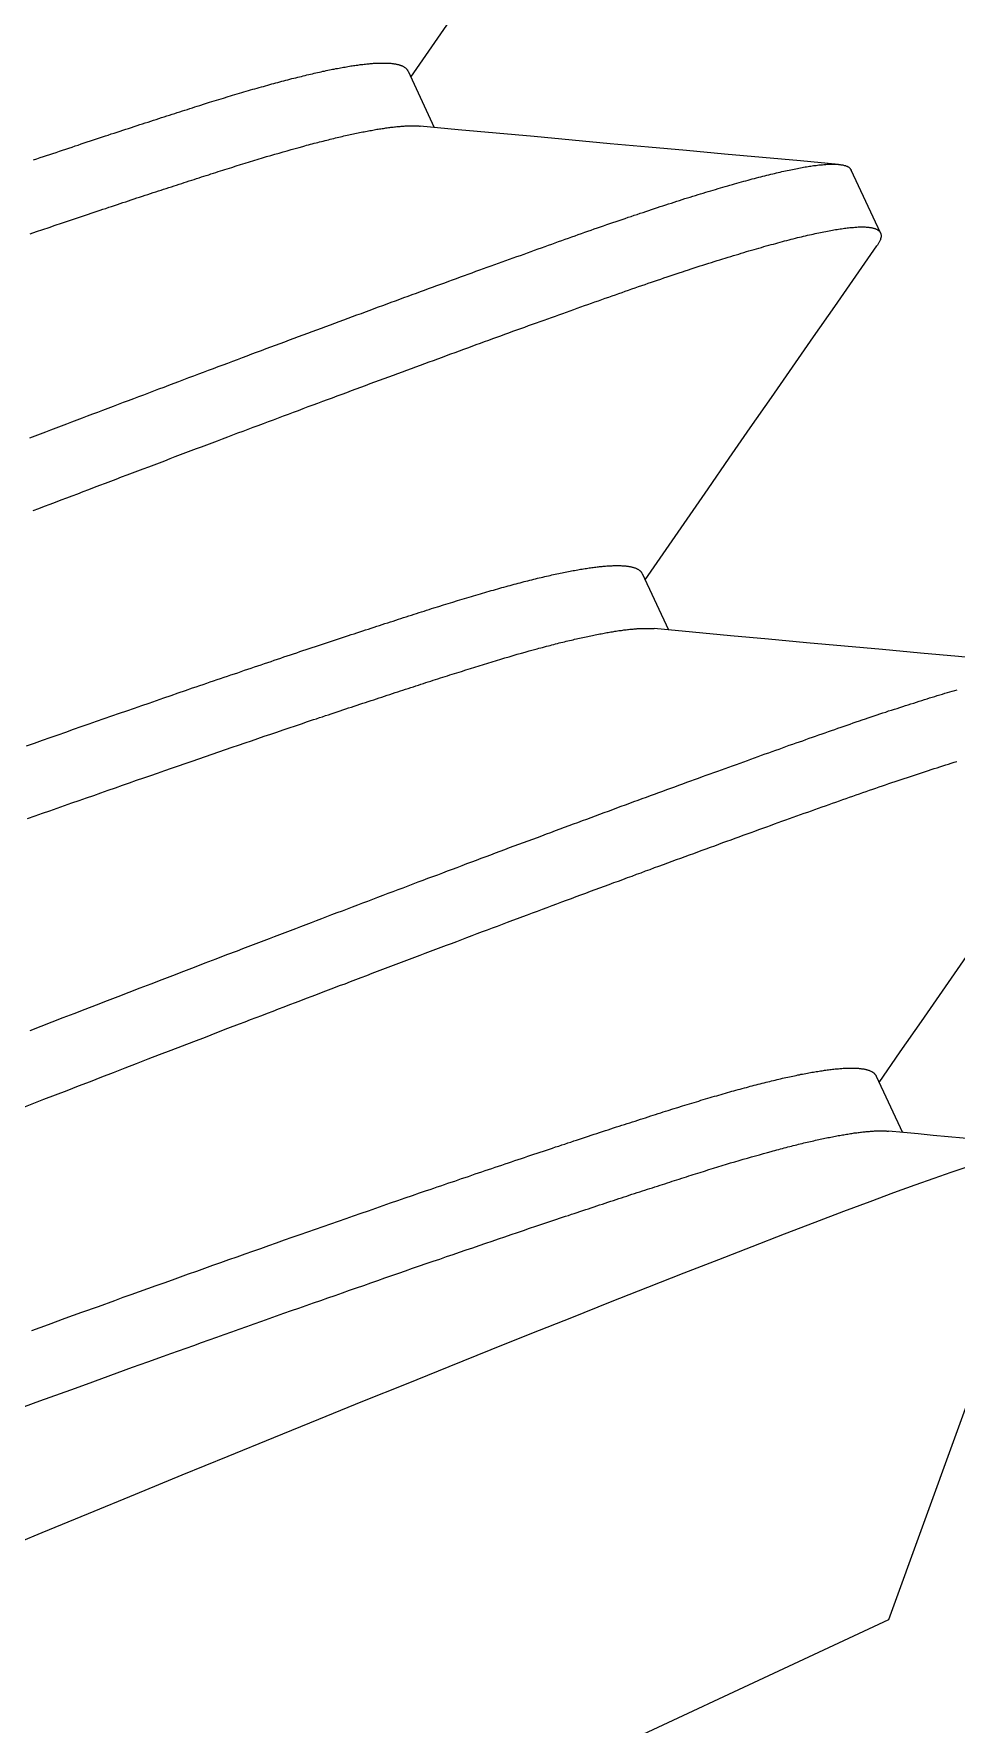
# Model space of a CAD drawing. Header units: feet. Extents: x -17 to 661, y -41 to 600.
# Drawn here: x 606.34074 to 606.34768, y 593.16485 to 593.17755 of the extents above; entities that cross this region are included whole.
import ezdxf

# ---------------------------------------------------------------- set-up
doc = ezdxf.new("R2010")
doc.units = ezdxf.units.FT
doc.header["$MEASUREMENT"] = 0
doc.layers.add('E-ARRY-POST', color=4, linetype='Continuous')
doc.layers.add('E-CABL-INST', color=1, linetype='INSTRUMENT_CABLE')
doc.styles.get("Standard").update_dxf_attribs({"font": 'arial.ttf'})
doc.linetypes.add('INSTRUMENT_CABLE', pattern='A,1,-0.2,["INST",Standard,S=0.1,R=0,X=-0.09,Y=-0.05],-0.3', length=1.5)

msp = doc.modelspace()

# ---------------------------------------------------------------- linework, layer by layer
at = {"layer": 'E-ARRY-POST', "color": 9}
for points in [[(606.343576, 593.177226), (606.343735, 593.177454), (606.343893, 593.177682), (606.344052, 593.177911), (606.34421, 593.178139), (606.344368, 593.178367), (606.344527, 593.178595), (606.344686, 593.178823), (606.344844, 593.179051), (606.345003, 593.179279), (606.345162, 593.179508), (606.34532, 593.179736)], [(606.340739, 593.176605), (606.340764, 593.176613), (606.340788, 593.176622), (606.340813, 593.17663), (606.340837, 593.176638), (606.340861, 593.176646), (606.340885, 593.176654), (606.340909, 593.176662), (606.340933, 593.17667), (606.340957, 593.176678), (606.340981, 593.176686), (606.341004, 593.176694), (606.341028, 593.176702), (606.341051, 593.17671), (606.341074, 593.176717), (606.341097, 593.176725), (606.34112, 593.176733), (606.341143, 593.17674), (606.341166, 593.176748), (606.341189, 593.176755), (606.341212, 593.176763), (606.341234, 593.17677), (606.341257, 593.176778), (606.341279, 593.176785), (606.341301, 593.176792), (606.341323, 593.1768), (606.341345, 593.176807), (606.341367, 593.176814), (606.341389, 593.176821), (606.34141, 593.176828), (606.341432, 593.176835), (606.341453, 593.176842), (606.341475, 593.176849), (606.341496, 593.176856), (606.341517, 593.176863), (606.341538, 593.17687), (606.341559, 593.176877), (606.341579, 593.176884), (606.3416, 593.17689), (606.341621, 593.176897), (606.341641, 593.176903), (606.341661, 593.17691), (606.341681, 593.176917), (606.341701, 593.176923), (606.341721, 593.176929), (606.341741, 593.176936), (606.341761, 593.176942), (606.341781, 593.176948), (606.3418, 593.176955), (606.341819, 593.176961), (606.341839, 593.176967), (606.341858, 593.176973), (606.341877, 593.176979), (606.341896, 593.176985), (606.341914, 593.176991), (606.341933, 593.176997), (606.341952, 593.177003), (606.34197, 593.177009), (606.341988, 593.177015), (606.342025, 593.177026), (606.342061, 593.177038), (606.342096, 593.177049), (606.342132, 593.17706), (606.342167, 593.17707), (606.342202, 593.177081), (606.342219, 593.177086), (606.342236, 593.177091), (606.342253, 593.177096), (606.34227, 593.177101), (606.342287, 593.177106), (606.342304, 593.177111), (606.342321, 593.177116), (606.342338, 593.177121), (606.342354, 593.177126), (606.342371, 593.177131), (606.342387, 593.177136), (606.342404, 593.17714), (606.34242, 593.177145), (606.342436, 593.177149), (606.342452, 593.177154), (606.342468, 593.177158), (606.342484, 593.177163), (606.3425, 593.177167), (606.342515, 593.177172), (606.342531, 593.177176), (606.342546, 593.17718), (606.342562, 593.177184), (606.342577, 593.177188), (606.342592, 593.177192), (606.342607, 593.177196), (606.342622, 593.1772), (606.342637, 593.177204), (606.342652, 593.177208), (606.342667, 593.177212), (606.342682, 593.177216), (606.342696, 593.177219), (606.34271, 593.177223), (606.342725, 593.177226), (606.342739, 593.17723), (606.342753, 593.177233), (606.342767, 593.177237), (606.342781, 593.17724), (606.342795, 593.177244), (606.342808, 593.177247), (606.342822, 593.17725), (606.342836, 593.177253), (606.342849, 593.177256), (606.342862, 593.177259), (606.342875, 593.177262), (606.342888, 593.177265), (606.342901, 593.177268), (606.342914, 593.177271), (606.342927, 593.177273), (606.342939, 593.177276), (606.342952, 593.177279), (606.342964, 593.177281), (606.342976, 593.177284), (606.342988, 593.177286), (606.343, 593.177288), (606.343012, 593.177291), (606.343024, 593.177293), (606.343036, 593.177295), (606.343047, 593.177297), (606.343059, 593.177299), (606.34307, 593.177301), (606.343081, 593.177303), (606.343092, 593.177305), (606.343103, 593.177307), (606.343114, 593.177309), (606.343125, 593.177311), (606.343135, 593.177312), (606.343146, 593.177314), (606.343156, 593.177315), (606.343166, 593.177317), (606.343177, 593.177318), (606.343187, 593.17732), (606.343196, 593.177321), (606.343206, 593.177322), (606.343216, 593.177323), (606.343225, 593.177324), (606.343235, 593.177325), (606.343244, 593.177326), (606.343253, 593.177327), (606.343262, 593.177328), (606.343271, 593.177329), (606.343279, 593.17733), (606.343288, 593.17733), (606.343296, 593.177331), (606.343305, 593.177331), (606.343313, 593.177332), (606.343321, 593.177332), (606.343329, 593.177333), (606.343337, 593.177333), (606.343344, 593.177333), (606.343352, 593.177333), (606.343359, 593.177333), (606.343367, 593.177333), (606.343374, 593.177333), (606.343381, 593.177333), (606.343388, 593.177333), (606.343395, 593.177333), (606.343401, 593.177333), (606.343408, 593.177332), (606.343414, 593.177332), (606.34342, 593.177331), (606.343426, 593.177331), (606.343432, 593.17733), (606.343438, 593.17733), (606.343444, 593.177329), (606.343449, 593.177328), (606.343455, 593.177327), (606.34346, 593.177326), (606.343465, 593.177325), (606.34347, 593.177324), (606.343475, 593.177323), (606.34348, 593.177322), (606.343485, 593.177321), (606.343489, 593.17732), (606.343493, 593.177318), (606.343498, 593.177317), (606.343502, 593.177315), (606.343506, 593.177314), (606.343509, 593.177312), (606.343513, 593.177311), (606.343517, 593.177309), (606.34352, 593.177307), (606.343523, 593.177305), (606.343526, 593.177303), (606.343529, 593.177301), (606.343532, 593.177299), (606.343535, 593.177297), (606.343538, 593.177295), (606.34354, 593.177293), (606.343542, 593.17729), (606.343545, 593.177288), (606.343547, 593.177286), (606.343548, 593.177283), (606.34355, 593.177281), (606.343552, 593.177278), (606.343553, 593.177275), (606.343555, 593.177273)], [(606.343555, 593.177273), (606.343752, 593.176849)], [(606.340713, 593.17605), (606.340761, 593.176066), (606.340808, 593.176082), (606.340855, 593.176098), (606.340901, 593.176114), (606.340948, 593.176129), (606.340993, 593.176145), (606.341039, 593.17616), (606.341084, 593.176175), (606.341107, 593.176183), (606.341129, 593.17619), (606.341151, 593.176197), (606.341173, 593.176205), (606.341195, 593.176212), (606.341217, 593.17622), (606.341239, 593.176227), (606.341261, 593.176234), (606.341283, 593.176241), (606.341304, 593.176249), (606.341326, 593.176256), (606.341347, 593.176263), (606.341369, 593.17627), (606.34139, 593.176277), (606.341411, 593.176284), (606.341432, 593.176291), (606.341453, 593.176298), (606.341474, 593.176305), (606.341495, 593.176312), (606.341516, 593.176319), (606.341536, 593.176325), (606.341557, 593.176332), (606.341577, 593.176339), (606.341597, 593.176345), (606.341618, 593.176352), (606.341638, 593.176359), (606.341658, 593.176365), (606.341678, 593.176372), (606.341698, 593.176378), (606.341717, 593.176385), (606.341737, 593.176391), (606.341756, 593.176397), (606.341776, 593.176404), (606.341795, 593.17641), (606.341814, 593.176416), (606.341834, 593.176423), (606.341853, 593.176429), (606.341872, 593.176435), (606.34189, 593.176441), (606.341909, 593.176447), (606.341928, 593.176453), (606.341946, 593.176459), (606.341965, 593.176465), (606.341983, 593.176471), (606.342001, 593.176477), (606.34202, 593.176483), (606.342038, 593.176488), (606.342056, 593.176494), (606.342073, 593.1765), (606.342091, 593.176505), (606.342109, 593.176511), (606.342126, 593.176517), (606.342144, 593.176522), (606.342161, 593.176528), (606.342178, 593.176533), (606.342195, 593.176539), (606.342229, 593.176549), (606.342263, 593.17656), (606.342296, 593.17657), (606.34233, 593.176581), (606.342363, 593.176591), (606.342395, 593.176601), (606.342428, 593.176611), (606.34246, 593.17662), (606.342491, 593.17663), (606.342523, 593.176639), (606.342554, 593.176648), (606.342585, 593.176657), (606.342616, 593.176666), (606.342646, 593.176674), (606.342676, 593.176683), (606.342705, 593.176691), (606.342735, 593.176699), (606.342764, 593.176707), (606.342778, 593.176711), (606.342792, 593.176715), (606.342807, 593.176719), (606.342821, 593.176723), (606.342835, 593.176726), (606.342849, 593.17673), (606.342863, 593.176733), (606.342876, 593.176737), (606.34289, 593.176741), (606.342904, 593.176744), (606.342917, 593.176747), (606.342931, 593.176751), (606.342944, 593.176754), (606.342957, 593.176757), (606.34297, 593.176761), (606.342983, 593.176764), (606.342996, 593.176767), (606.343009, 593.17677), (606.343022, 593.176773), (606.343035, 593.176776), (606.343047, 593.176779), (606.34306, 593.176782), (606.343072, 593.176785), (606.343085, 593.176788), (606.343097, 593.17679), (606.343109, 593.176793), (606.343121, 593.176796), (606.343133, 593.176798), (606.343145, 593.176801), (606.343156, 593.176803), (606.343168, 593.176806), (606.34318, 593.176808), (606.343191, 593.176811), (606.343202, 593.176813), (606.343214, 593.176815), (606.343225, 593.176817), (606.343236, 593.176819), (606.343247, 593.176821), (606.343258, 593.176823), (606.343268, 593.176825), (606.343279, 593.176827), (606.34329, 593.176829), (606.3433, 593.176831), (606.34331, 593.176833), (606.343321, 593.176835), (606.343331, 593.176836), (606.343341, 593.176838), (606.343351, 593.176839), (606.34336, 593.176841), (606.34337, 593.176842), (606.34338, 593.176844), (606.343389, 593.176845), (606.343399, 593.176846), (606.343408, 593.176848), (606.343417, 593.176849), (606.343426, 593.17685), (606.343435, 593.176851), (606.343444, 593.176852), (606.343453, 593.176853), (606.343461, 593.176854), (606.34347, 593.176855), (606.343478, 593.176856), (606.343486, 593.176856), (606.343495, 593.176857), (606.343503, 593.176858), (606.343511, 593.176858), (606.343518, 593.176859), (606.343526, 593.176859), (606.343534, 593.17686), (606.343541, 593.17686), (606.343549, 593.176861), (606.343556, 593.176861), (606.343563, 593.176861), (606.34357, 593.176861), (606.343577, 593.176861), (606.343584, 593.176861), (606.343591, 593.176861), (606.343597, 593.176861), (606.343604, 593.176861), (606.34361, 593.176861), (606.343616, 593.176861), (606.343623, 593.176861), (606.343629, 593.17686), (606.343635, 593.17686), (606.34364, 593.176859), (606.343646, 593.176859)], [(606.346792, 593.176571), (606.346506, 593.176597), (606.34622, 593.176623), (606.345934, 593.176649), (606.345648, 593.176675), (606.345362, 593.176701), (606.345076, 593.176727), (606.34479, 593.176754), (606.344504, 593.17678), (606.344218, 593.176806), (606.343932, 593.176832), (606.343646, 593.176859)], [(606.340711, 593.174516), (606.340751, 593.174531), (606.340791, 593.174546), (606.34083, 593.174561), (606.34087, 593.174576), (606.340909, 593.174591), (606.340949, 593.174606), (606.340988, 593.174621), (606.341027, 593.174636), (606.341067, 593.174651), (606.341106, 593.174666), (606.341145, 593.174681), (606.341184, 593.174696), (606.341223, 593.17471), (606.341261, 593.174725), (606.3413, 593.17474), (606.341339, 593.174754), (606.341377, 593.174769), (606.341416, 593.174784), (606.341454, 593.174798), (606.341492, 593.174813), (606.34153, 593.174827), (606.341568, 593.174841), (606.341606, 593.174856), (606.341644, 593.17487), (606.341682, 593.174884), (606.34172, 593.174898), (606.341757, 593.174913), (606.341795, 593.174927), (606.341832, 593.174941), (606.34187, 593.174955), (606.341907, 593.174969), (606.341944, 593.174983), (606.341981, 593.174997), (606.342018, 593.175011), (606.342055, 593.175024), (606.342091, 593.175038), (606.342128, 593.175052), (606.342164, 593.175066), (606.342201, 593.175079), (606.342237, 593.175093), (606.342273, 593.175106), (606.342309, 593.17512), (606.342345, 593.175133), (606.342381, 593.175147), (606.342416, 593.17516), (606.342452, 593.175173), (606.342487, 593.175187), (606.342523, 593.1752), (606.342558, 593.175213), (606.342593, 593.175226), (606.342628, 593.175239), (606.342663, 593.175252), (606.342698, 593.175265), (606.342732, 593.175278), (606.342767, 593.175291), (606.342801, 593.175303), (606.342835, 593.175316), (606.342869, 593.175329), (606.342903, 593.175341), (606.342937, 593.175354), (606.342971, 593.175366), (606.343005, 593.175379), (606.343038, 593.175391), (606.343071, 593.175404), (606.343105, 593.175416), (606.343138, 593.175428), (606.343171, 593.17544), (606.343204, 593.175452), (606.343236, 593.175464), (606.343269, 593.175476), (606.343301, 593.175488), (606.343333, 593.1755), (606.343366, 593.175512), (606.343398, 593.175524), (606.343429, 593.175536), (606.343461, 593.175547), (606.343493, 593.175559), (606.343524, 593.17557), (606.343555, 593.175582), (606.343587, 593.175593), (606.343618, 593.175605), (606.343649, 593.175616), (606.343679, 593.175627), (606.34371, 593.175638), (606.34374, 593.175649), (606.343771, 593.175661), (606.343801, 593.175672), (606.343831, 593.175682), (606.343861, 593.175693), (606.34389, 593.175704), (606.34392, 593.175715), (606.343949, 593.175726), (606.343979, 593.175736), (606.344008, 593.175747), (606.344037, 593.175757), (606.344066, 593.175768), (606.344094, 593.175778), (606.344123, 593.175789), (606.344151, 593.175799), (606.344179, 593.175809), (606.344208, 593.175819), (606.344235, 593.175829), (606.344263, 593.175839), (606.344291, 593.175849), (606.344318, 593.175859), (606.344346, 593.175869), (606.344373, 593.175879), (606.3444, 593.175888), (606.344427, 593.175898), (606.344453, 593.175908), (606.34448, 593.175917), (606.344506, 593.175927), (606.344533, 593.175936), (606.344559, 593.175945), (606.344585, 593.175955), (606.34461, 593.175964), (606.344636, 593.175973), (606.344661, 593.175982), (606.344687, 593.175991), (606.344712, 593.176), (606.344737, 593.176009), (606.344762, 593.176018), (606.344786, 593.176026), (606.344811, 593.176035), (606.344835, 593.176044), (606.34486, 593.176052), (606.344884, 593.176061), (606.344908, 593.176069), (606.344932, 593.176078), (606.344955, 593.176086), (606.344979, 593.176094), (606.345003, 593.176102), (606.345026, 593.17611), (606.34505, 593.176119), (606.345073, 593.176127), (606.345096, 593.176135), (606.345119, 593.176143), (606.345142, 593.17615), (606.345165, 593.176158), (606.345188, 593.176166), (606.34521, 593.176174), (606.345233, 593.176181), (606.345255, 593.176189), (606.345277, 593.176196), (606.3453, 593.176204), (606.345322, 593.176211), (606.345344, 593.176218), (606.345365, 593.176226), (606.345387, 593.176233), (606.345409, 593.17624), (606.34543, 593.176247), (606.345451, 593.176254), (606.345472, 593.176261), (606.345494, 593.176268), (606.345514, 593.176274), (606.345535, 593.176281), (606.345556, 593.176288), (606.345576, 593.176294), (606.345597, 593.176301), (606.345617, 593.176307), (606.345637, 593.176314), (606.345657, 593.17632), (606.345677, 593.176326), (606.345697, 593.176332), (606.345717, 593.176338), (606.345736, 593.176344), (606.345755, 593.17635), (606.345775, 593.176356), (606.345794, 593.176362), (606.345813, 593.176368), (606.345831, 593.176373), (606.34585, 593.176379), (606.345868, 593.176384), (606.345887, 593.17639), (606.345905, 593.176395), (606.345923, 593.1764), (606.345941, 593.176406), (606.345959, 593.176411), (606.345976, 593.176416), (606.345994, 593.176421), (606.346011, 593.176426), (606.346028, 593.176431), (606.346045, 593.176435), (606.346062, 593.17644), (606.346079, 593.176445), (606.346096, 593.176449), (606.346112, 593.176454), (606.346128, 593.176458), (606.346144, 593.176462), (606.34616, 593.176466), (606.346176, 593.176471), (606.346192, 593.176475), (606.346207, 593.176479), (606.346222, 593.176482), (606.346238, 593.176486), (606.346253, 593.17649), (606.346267, 593.176494), (606.346282, 593.176497), (606.346297, 593.176501), (606.346311, 593.176504), (606.346325, 593.176508), (606.346339, 593.176511), (606.346353, 593.176514), (606.346367, 593.176517), (606.34638, 593.17652), (606.346394, 593.176523), (606.346407, 593.176526), (606.34642, 593.176529), (606.346433, 593.176531), (606.346445, 593.176534), (606.346458, 593.176536), (606.34647, 593.176539), (606.346483, 593.176541), (606.346495, 593.176544), (606.346506, 593.176546), (606.346518, 593.176548), (606.34653, 593.17655), (606.346541, 593.176552), (606.346552, 593.176554), (606.346563, 593.176555), (606.346574, 593.176557), (606.346584, 593.176559), (606.346595, 593.17656), (606.346605, 593.176562), (606.346615, 593.176563), (606.346625, 593.176564), (606.346635, 593.176566), (606.346645, 593.176567), (606.346654, 593.176568), (606.346663, 593.176569), (606.346672, 593.176569), (606.346681, 593.17657), (606.34669, 593.176571), (606.346698, 593.176571), (606.346707, 593.176572), (606.346715, 593.176572), (606.346723, 593.176573), (606.34673, 593.176573), (606.346738, 593.176573), (606.346746, 593.176573), (606.346753, 593.176573), (606.34676, 593.176573), (606.346767, 593.176573), (606.346773, 593.176573), (606.34678, 593.176572), (606.346786, 593.176572), (606.346792, 593.176571), (606.346798, 593.176571), (606.346804, 593.17657), (606.34681, 593.176569), (606.346815, 593.176569), (606.34682, 593.176568), (606.346825, 593.176567), (606.34683, 593.176565), (606.346835, 593.176564), (606.34684, 593.176563), (606.346844, 593.176562), (606.346848, 593.17656), (606.346852, 593.176559), (606.346856, 593.176557), (606.346859, 593.176555), (606.346863, 593.176554), (606.346866, 593.176552), (606.346869, 593.17655), (606.346872, 593.176548), (606.346874, 593.176546), (606.346877, 593.176543), (606.346879, 593.176541), (606.346881, 593.176539), (606.346883, 593.176536), (606.346885, 593.176534), (606.346887, 593.176531), (606.346888, 593.176528)], [(606.347108, 593.176056), (606.346888, 593.176528)], [(606.340737, 593.17397), (606.340779, 593.173986), (606.340821, 593.174002), (606.340863, 593.174018), (606.340905, 593.174034), (606.340947, 593.17405), (606.340989, 593.174066), (606.34103, 593.174082), (606.341072, 593.174097), (606.341113, 593.174113), (606.341155, 593.174129), (606.341196, 593.174145), (606.341237, 593.17416), (606.341279, 593.174176), (606.34132, 593.174192), (606.341361, 593.174207), (606.341401, 593.174223), (606.341442, 593.174238), (606.341483, 593.174254), (606.341524, 593.174269), (606.341564, 593.174284), (606.341605, 593.1743), (606.341645, 593.174315), (606.341685, 593.17433), (606.341725, 593.174345), (606.341765, 593.174361), (606.341805, 593.174376), (606.341845, 593.174391), (606.341885, 593.174406), (606.341925, 593.174421), (606.341964, 593.174436), (606.342003, 593.17445), (606.342043, 593.174465), (606.342082, 593.17448), (606.342121, 593.174495), (606.34216, 593.174509), (606.342199, 593.174524), (606.342238, 593.174538), (606.342276, 593.174553), (606.342315, 593.174567), (606.342353, 593.174582), (606.342391, 593.174596), (606.342429, 593.17461), (606.342468, 593.174625), (606.342505, 593.174639), (606.342543, 593.174653), (606.342581, 593.174667), (606.342618, 593.174681), (606.342656, 593.174695), (606.342693, 593.174709), (606.34273, 593.174723), (606.342767, 593.174737), (606.342804, 593.174751), (606.342841, 593.174764), (606.342877, 593.174778), (606.342914, 593.174791), (606.34295, 593.174805), (606.342987, 593.174818), (606.343023, 593.174832), (606.343059, 593.174845), (606.343094, 593.174858), (606.34313, 593.174872), (606.343166, 593.174885), (606.343201, 593.174898), (606.343236, 593.174911), (606.343271, 593.174924), (606.343306, 593.174937), (606.343341, 593.17495), (606.343376, 593.174963), (606.34341, 593.174975), (606.343445, 593.174988), (606.343479, 593.175001), (606.343513, 593.175013), (606.343547, 593.175026), (606.34358, 593.175038), (606.343614, 593.175051), (606.343648, 593.175063), (606.343681, 593.175075), (606.343714, 593.175087), (606.343747, 593.175099), (606.34378, 593.175111), (606.343813, 593.175123), (606.343845, 593.175135), (606.343878, 593.175147), (606.34391, 593.175159), (606.343942, 593.175171), (606.343974, 593.175182), (606.344005, 593.175194), (606.344037, 593.175205), (606.344068, 593.175217), (606.3441, 593.175228), (606.344131, 593.17524), (606.344162, 593.175251), (606.344193, 593.175262), (606.344223, 593.175273), (606.344254, 593.175284), (606.344284, 593.175295), (606.344314, 593.175306), (606.344344, 593.175317), (606.344374, 593.175328), (606.344403, 593.175338), (606.344433, 593.175349), (606.344462, 593.17536), (606.344491, 593.17537), (606.34452, 593.17538), (606.344549, 593.175391), (606.344578, 593.175401), (606.344606, 593.175411), (606.344634, 593.175422), (606.344663, 593.175432), (606.34469, 593.175442), (606.344718, 593.175452), (606.344746, 593.175461), (606.344773, 593.175471), (606.344801, 593.175481), (606.344828, 593.175491), (606.344855, 593.1755), (606.344881, 593.17551), (606.344908, 593.175519), (606.344934, 593.175529), (606.34496, 593.175538), (606.344986, 593.175547), (606.345012, 593.175556), (606.345038, 593.175565), (606.345064, 593.175574), (606.345089, 593.175583), (606.345114, 593.175592), (606.345139, 593.175601), (606.345165, 593.17561), (606.345189, 593.175619), (606.345214, 593.175627), (606.345239, 593.175636), (606.345264, 593.175644), (606.345288, 593.175653), (606.345312, 593.175661), (606.345337, 593.17567), (606.345361, 593.175678), (606.345385, 593.175686), (606.345409, 593.175694), (606.345432, 593.175702), (606.345456, 593.17571), (606.345479, 593.175718), (606.345503, 593.175726), (606.345526, 593.175734), (606.345549, 593.175741), (606.345572, 593.175749), (606.345595, 593.175757), (606.345618, 593.175764), (606.34564, 593.175772), (606.345663, 593.175779), (606.345685, 593.175786), (606.345707, 593.175793), (606.345729, 593.175801), (606.345751, 593.175808), (606.345773, 593.175815), (606.345794, 593.175821), (606.345816, 593.175828), (606.345837, 593.175835), (606.345858, 593.175842), (606.345879, 593.175848), (606.3459, 593.175855), (606.345921, 593.175861), (606.345941, 593.175868), (606.345962, 593.175874), (606.345982, 593.17588), (606.346002, 593.175886), (606.346022, 593.175892), (606.346042, 593.175898), (606.346061, 593.175904), (606.346081, 593.17591), (606.3461, 593.175916), (606.346119, 593.175921), (606.346138, 593.175927), (606.346157, 593.175932), (606.346176, 593.175938), (606.346194, 593.175943), (606.346213, 593.175948), (606.346231, 593.175954), (606.346249, 593.175959), (606.346267, 593.175964), (606.346285, 593.175969), (606.346302, 593.175973), (606.34632, 593.175978), (606.346337, 593.175983), (606.346354, 593.175987), (606.346371, 593.175992), (606.346387, 593.175996), (606.346404, 593.176), (606.34642, 593.176005), (606.346436, 593.176009), (606.346452, 593.176013), (606.346468, 593.176017), (606.346484, 593.176021), (606.346499, 593.176024), (606.346514, 593.176028), (606.346529, 593.176032), (606.346544, 593.176035), (606.346559, 593.176039), (606.346574, 593.176042), (606.346588, 593.176045), (606.346602, 593.176048), (606.346616, 593.176052), (606.34663, 593.176054), (606.346644, 593.176057), (606.346657, 593.17606), (606.34667, 593.176063), (606.346683, 593.176065), (606.346696, 593.176068), (606.346709, 593.17607), (606.346722, 593.176073), (606.346734, 593.176075), (606.346746, 593.176077), (606.346758, 593.176079), (606.34677, 593.176081), (606.346781, 593.176083), (606.346793, 593.176085), (606.346804, 593.176087), (606.346815, 593.176088), (606.346826, 593.17609), (606.346836, 593.176091), (606.346847, 593.176092), (606.346857, 593.176094), (606.346867, 593.176095), (606.346877, 593.176096), (606.346886, 593.176097), (606.346896, 593.176098), (606.346905, 593.176098), (606.346914, 593.176099), (606.346923, 593.1761), (606.346931, 593.1761), (606.34694, 593.176101), (606.346948, 593.176101), (606.346956, 593.176101), (606.346964, 593.176101), (606.346972, 593.176101), (606.346979, 593.176101), (606.346986, 593.176101), (606.346993, 593.176101), (606.347, 593.1761), (606.347007, 593.1761), (606.347013, 593.176099), (606.34702, 593.176099), (606.347026, 593.176098), (606.347031, 593.176097), (606.347037, 593.176096), (606.347042, 593.176095), (606.347048, 593.176094), (606.347053, 593.176093), (606.347058, 593.176092), (606.347062, 593.17609), (606.347067, 593.176089), (606.347071, 593.176087), (606.347075, 593.176085), (606.347079, 593.176084), (606.347082, 593.176082), (606.347086, 593.17608), (606.347089, 593.176078), (606.347092, 593.176076), (606.347095, 593.176073), (606.347097, 593.176071), (606.3471, 593.176069), (606.347102, 593.176066), (606.347104, 593.176064), (606.347106, 593.176061), (606.347107, 593.176058), (606.347108, 593.176055), (606.34711, 593.176052), (606.347111, 593.176049), (606.347111, 593.176046), (606.347112, 593.176043), (606.347112, 593.176039), (606.347112, 593.176036), (606.347112, 593.176033), (606.347112, 593.176029), (606.347112, 593.176025), (606.347111, 593.176021), (606.34711, 593.176018), (606.347109, 593.176014), (606.347108, 593.17601), (606.347107, 593.176005), (606.347105, 593.176001), (606.347103, 593.175997), (606.347101, 593.175993), (606.347099, 593.175988), (606.347096, 593.175983), (606.347094, 593.175979), (606.347091, 593.175974), (606.347088, 593.175969), (606.347085, 593.175964), (606.347081, 593.175959)], [(606.345337, 593.17345), (606.345496, 593.173678), (606.345654, 593.173906), (606.345812, 593.174134), (606.345971, 593.174363), (606.346129, 593.174591), (606.346288, 593.174819), (606.346447, 593.175047), (606.346605, 593.175275), (606.346764, 593.175503), (606.346922, 593.175731), (606.347081, 593.175959)], [(606.340687, 593.172203), (606.340746, 593.172223), (606.340806, 593.172244), (606.340865, 593.172265), (606.340923, 593.172286), (606.340982, 593.172306), (606.34104, 593.172327), (606.341098, 593.172347), (606.341156, 593.172367), (606.341213, 593.172387), (606.341271, 593.172407), (606.341328, 593.172427), (606.341384, 593.172447), (606.341441, 593.172466), (606.341497, 593.172486), (606.341553, 593.172505), (606.341608, 593.172524), (606.341663, 593.172543), (606.341718, 593.172562), (606.341773, 593.172581), (606.341827, 593.1726), (606.341881, 593.172618), (606.341935, 593.172637), (606.341961, 593.172646), (606.341988, 593.172655), (606.342014, 593.172664), (606.342041, 593.172673), (606.342067, 593.172682), (606.342093, 593.172691), (606.342119, 593.1727), (606.342145, 593.172709), (606.342171, 593.172717), (606.342197, 593.172726), (606.342223, 593.172735), (606.342249, 593.172744), (606.342274, 593.172752), (606.3423, 593.172761), (606.342325, 593.17277), (606.34235, 593.172778), (606.342375, 593.172787), (606.342401, 593.172795), (606.342426, 593.172804), (606.34245, 593.172812), (606.342475, 593.17282), (606.3425, 593.172829), (606.342525, 593.172837), (606.342549, 593.172845), (606.342573, 593.172854), (606.342598, 593.172862), (606.342622, 593.17287), (606.342646, 593.172878), (606.34267, 593.172886), (606.342694, 593.172894), (606.342718, 593.172902), (606.342741, 593.17291), (606.342765, 593.172918), (606.342788, 593.172925), (606.342812, 593.172933), (606.342835, 593.172941), (606.342858, 593.172949), (606.342881, 593.172956), (606.342904, 593.172964), (606.342927, 593.172972), (606.34295, 593.172979), (606.342973, 593.172987), (606.342995, 593.172994), (606.343017, 593.173001), (606.34304, 593.173009), (606.343062, 593.173016), (606.343084, 593.173023), (606.343106, 593.173031), (606.343128, 593.173038), (606.34315, 593.173045), (606.343171, 593.173052), (606.343193, 593.173059), (606.343214, 593.173066), (606.343236, 593.173073), (606.343257, 593.17308), (606.343278, 593.173087), (606.343299, 593.173094), (606.34332, 593.173101), (606.34334, 593.173107), (606.343361, 593.173114), (606.343381, 593.173121), (606.343402, 593.173127), (606.343422, 593.173134), (606.343442, 593.17314), (606.343462, 593.173147), (606.343482, 593.173153), (606.343502, 593.17316), (606.343522, 593.173166), (606.343541, 593.173172), (606.343561, 593.173178), (606.34358, 593.173185), (606.3436, 593.173191), (606.343619, 593.173197), (606.343638, 593.173203), (606.343657, 593.173209), (606.343675, 593.173215), (606.343694, 593.173221), (606.343713, 593.173227), (606.343731, 593.173233), (606.343749, 593.173238), (606.343786, 593.17325), (606.343822, 593.173261), (606.343857, 593.173272), (606.343893, 593.173283), (606.343928, 593.173294), (606.343963, 593.173305), (606.34398, 593.17331), (606.343997, 593.173315), (606.344014, 593.17332), (606.344031, 593.173325), (606.344048, 593.17333), (606.344065, 593.173335), (606.344082, 593.17334), (606.344099, 593.173345), (606.344115, 593.17335), (606.344132, 593.173355), (606.344148, 593.173359), (606.344164, 593.173364), (606.344181, 593.173369), (606.344197, 593.173373), (606.344213, 593.173378), (606.344229, 593.173382), (606.344245, 593.173387), (606.344261, 593.173391), (606.344276, 593.173395), (606.344292, 593.1734), (606.344307, 593.173404), (606.344323, 593.173408), (606.344338, 593.173412), (606.344353, 593.173416), (606.344368, 593.17342), (606.344383, 593.173424), (606.344398, 593.173428), (606.344413, 593.173432), (606.344428, 593.173436), (606.344442, 593.173439), (606.344457, 593.173443), (606.344471, 593.173447), (606.344486, 593.17345), (606.3445, 593.173454), (606.344514, 593.173457), (606.344528, 593.173461), (606.344542, 593.173464), (606.344556, 593.173467), (606.344569, 593.17347), (606.344583, 593.173474), (606.344596, 593.173477), (606.34461, 593.17348), (606.344623, 593.173483), (606.344636, 593.173486), (606.344649, 593.173489), (606.344662, 593.173492), (606.344675, 593.173494), (606.344688, 593.173497), (606.3447, 593.1735), (606.344713, 593.173502), (606.344725, 593.173505), (606.344737, 593.173507), (606.344749, 593.17351), (606.344761, 593.173512), (606.344773, 593.173514), (606.344785, 593.173517), (606.344797, 593.173519), (606.344808, 593.173521), (606.34482, 593.173523), (606.344831, 593.173525), (606.344842, 593.173527), (606.344853, 593.173529), (606.344864, 593.173531), (606.344875, 593.173533), (606.344886, 593.173534), (606.344896, 593.173536), (606.344907, 593.173538), (606.344917, 593.173539), (606.344927, 593.173541), (606.344937, 593.173542), (606.344947, 593.173543), (606.344957, 593.173545), (606.344967, 593.173546), (606.344977, 593.173547), (606.344986, 593.173548), (606.344995, 593.173549), (606.345005, 593.17355), (606.345014, 593.173551), (606.345023, 593.173552), (606.345032, 593.173553), (606.34504, 593.173553), (606.345049, 593.173554), (606.345057, 593.173555), (606.345066, 593.173555), (606.345074, 593.173556), (606.345082, 593.173556), (606.34509, 593.173556), (606.345098, 593.173557), (606.345105, 593.173557), (606.345113, 593.173557), (606.34512, 593.173557), (606.345128, 593.173557), (606.345135, 593.173557), (606.345142, 593.173557), (606.345149, 593.173557), (606.345155, 593.173557), (606.345162, 593.173556), (606.345169, 593.173556), (606.345175, 593.173556), (606.345181, 593.173555), (606.345187, 593.173555), (606.345193, 593.173554), (606.345199, 593.173553), (606.345205, 593.173553), (606.34521, 593.173552), (606.345216, 593.173551), (606.345221, 593.17355), (606.345226, 593.173549), (606.345231, 593.173548), (606.345236, 593.173547), (606.345241, 593.173546), (606.345246, 593.173545), (606.34525, 593.173543), (606.345254, 593.173542), (606.345259, 593.173541), (606.345263, 593.173539), (606.345267, 593.173538), (606.34527, 593.173536), (606.345274, 593.173534), (606.345278, 593.173533), (606.345281, 593.173531), (606.345284, 593.173529), (606.345287, 593.173527), (606.34529, 593.173525), (606.345293, 593.173523), (606.345296, 593.173521), (606.345299, 593.173519), (606.345301, 593.173516), (606.345303, 593.173514), (606.345305, 593.173512), (606.345307, 593.173509), (606.345309, 593.173507), (606.345311, 593.173504), (606.345313, 593.173502), (606.345314, 593.173499), (606.345316, 593.173496)], [(606.345316, 593.173496), (606.345513, 593.173073)], [(606.340694, 593.171655), (606.34075, 593.171675), (606.340806, 593.171695), (606.340861, 593.171714), (606.340917, 593.171734), (606.340972, 593.171753), (606.341027, 593.171773), (606.341082, 593.171792), (606.341137, 593.171811), (606.341192, 593.17183), (606.341246, 593.17185), (606.3413, 593.171868), (606.341354, 593.171887), (606.341408, 593.171906), (606.341461, 593.171925), (606.341514, 593.171943), (606.341567, 593.171962), (606.34162, 593.17198), (606.341672, 593.171998), (606.341725, 593.172016), (606.341777, 593.172034), (606.341828, 593.172052), (606.34188, 593.17207), (606.341931, 593.172088), (606.341982, 593.172105), (606.342032, 593.172123), (606.342083, 593.17214), (606.342133, 593.172157), (606.342182, 593.172174), (606.342232, 593.172191), (606.342281, 593.172208), (606.34233, 593.172224), (606.342378, 593.172241), (606.342426, 593.172257), (606.342474, 593.172274), (606.342522, 593.17229), (606.342569, 593.172306), (606.342616, 593.172322), (606.342662, 593.172337), (606.342708, 593.172353), (606.342754, 593.172368), (606.3428, 593.172384), (606.342845, 593.172399), (606.342867, 593.172406), (606.34289, 593.172414), (606.342912, 593.172421), (606.342934, 593.172429), (606.342956, 593.172436), (606.342978, 593.172443), (606.343, 593.172451), (606.343022, 593.172458), (606.343044, 593.172465), (606.343065, 593.172472), (606.343087, 593.17248), (606.343108, 593.172487), (606.34313, 593.172494), (606.343151, 593.172501), (606.343172, 593.172508), (606.343193, 593.172515), (606.343214, 593.172522), (606.343235, 593.172529), (606.343256, 593.172535), (606.343277, 593.172542), (606.343297, 593.172549), (606.343318, 593.172556), (606.343338, 593.172563), (606.343358, 593.172569), (606.343379, 593.172576), (606.343399, 593.172582), (606.343419, 593.172589), (606.343439, 593.172595), (606.343458, 593.172602), (606.343478, 593.172608), (606.343498, 593.172615), (606.343517, 593.172621), (606.343537, 593.172628), (606.343556, 593.172634), (606.343575, 593.17264), (606.343595, 593.172646), (606.343614, 593.172652), (606.343633, 593.172659), (606.343651, 593.172665), (606.34367, 593.172671), (606.343689, 593.172677), (606.343707, 593.172683), (606.343726, 593.172689), (606.343744, 593.172695), (606.343762, 593.1727), (606.34378, 593.172706), (606.343798, 593.172712), (606.343816, 593.172718), (606.343834, 593.172723), (606.343852, 593.172729), (606.34387, 593.172735), (606.343887, 593.17274), (606.343905, 593.172746), (606.343922, 593.172751), (606.343939, 593.172757), (606.343956, 593.172762), (606.34399, 593.172773), (606.344024, 593.172784), (606.344057, 593.172794), (606.344091, 593.172804), (606.344123, 593.172814), (606.344156, 593.172824), (606.344188, 593.172834), (606.34422, 593.172844), (606.344252, 593.172853), (606.344284, 593.172863), (606.344315, 593.172872), (606.344346, 593.172881), (606.344376, 593.17289), (606.344407, 593.172898), (606.344437, 593.172907), (606.344466, 593.172915), (606.344496, 593.172923), (606.344525, 593.172931), (606.344539, 593.172935), (606.344553, 593.172939), (606.344567, 593.172942), (606.344582, 593.172946), (606.344596, 593.17295), (606.34461, 593.172954), (606.344623, 593.172957), (606.344637, 593.172961), (606.344651, 593.172964), (606.344665, 593.172968), (606.344678, 593.172971), (606.344691, 593.172975), (606.344705, 593.172978), (606.344718, 593.172981), (606.344731, 593.172984), (606.344744, 593.172988), (606.344757, 593.172991), (606.34477, 593.172994), (606.344783, 593.172997), (606.344796, 593.173), (606.344808, 593.173003), (606.344821, 593.173006), (606.344833, 593.173009), (606.344845, 593.173011), (606.344858, 593.173014), (606.34487, 593.173017), (606.344882, 593.173019), (606.344894, 593.173022), (606.344906, 593.173025), (606.344917, 593.173027), (606.344929, 593.17303), (606.344941, 593.173032), (606.344952, 593.173034), (606.344963, 593.173037), (606.344975, 593.173039), (606.344986, 593.173041), (606.344997, 593.173043), (606.345008, 593.173045), (606.345019, 593.173047), (606.345029, 593.173049), (606.34504, 593.173051), (606.34505, 593.173053), (606.345061, 593.173055), (606.345071, 593.173057), (606.345081, 593.173058), (606.345092, 593.17306), (606.345102, 593.173062), (606.345111, 593.173063), (606.345121, 593.173065), (606.345131, 593.173066), (606.345141, 593.173068), (606.34515, 593.173069), (606.345159, 593.17307), (606.345169, 593.173071), (606.345178, 593.173073), (606.345187, 593.173074), (606.345196, 593.173075), (606.345205, 593.173076), (606.345213, 593.173077), (606.345222, 593.173078), (606.345231, 593.173079), (606.345239, 593.173079), (606.345247, 593.17308), (606.345255, 593.173081), (606.345264, 593.173082), (606.345272, 593.173082), (606.345279, 593.173083), (606.345287, 593.173083), (606.345295, 593.173084), (606.345302, 593.173084), (606.34531, 593.173084), (606.345317, 593.173085), (606.345324, 593.173085), (606.345331, 593.173085), (606.345338, 593.173085), (606.345345, 593.173085), (606.345352, 593.173085), (606.345358, 593.173085), (606.345365, 593.173085), (606.345371, 593.173085), (606.345377, 593.173085), (606.345384, 593.173084), (606.34539, 593.173084), (606.345396, 593.173084), (606.345401, 593.173083), (606.345407, 593.173083)], [(606.348553, 593.172795), (606.348267, 593.172821), (606.347981, 593.172847), (606.347695, 593.172873), (606.347409, 593.172899), (606.347123, 593.172925), (606.346837, 593.172951), (606.346551, 593.172977), (606.346265, 593.173003), (606.345979, 593.17303), (606.345693, 593.173056), (606.345407, 593.173083)], [(606.340713, 593.170063), (606.340796, 593.170095), (606.340879, 593.170127), (606.340962, 593.17016), (606.341045, 593.170192), (606.341128, 593.170224), (606.341211, 593.170256), (606.341294, 593.170288), (606.341376, 593.170319), (606.341459, 593.170351), (606.341541, 593.170383), (606.341623, 593.170414), (606.341705, 593.170446), (606.341786, 593.170477), (606.341868, 593.170508), (606.341949, 593.17054), (606.34203, 593.170571), (606.342111, 593.170602), (606.342192, 593.170633), (606.342272, 593.170663), (606.342312, 593.170679), (606.342352, 593.170694), (606.342392, 593.170709), (606.342432, 593.170724), (606.342472, 593.17074), (606.342512, 593.170755), (606.342552, 593.17077), (606.342591, 593.170785), (606.342631, 593.1708), (606.34267, 593.170815), (606.34271, 593.17083), (606.342749, 593.170845), (606.342788, 593.17086), (606.342828, 593.170875), (606.342867, 593.17089), (606.342906, 593.170905), (606.342945, 593.170919), (606.342983, 593.170934), (606.343022, 593.170949), (606.343061, 593.170963), (606.3431, 593.170978), (606.343138, 593.170993), (606.343177, 593.171007), (606.343215, 593.171022), (606.343253, 593.171036), (606.343291, 593.171051), (606.343329, 593.171065), (606.343367, 593.171079), (606.343405, 593.171094), (606.343443, 593.171108), (606.343481, 593.171122), (606.343518, 593.171136), (606.343556, 593.17115), (606.343593, 593.171165), (606.343631, 593.171179), (606.343668, 593.171193), (606.343705, 593.171207), (606.343742, 593.17122), (606.343779, 593.171234), (606.343816, 593.171248), (606.343852, 593.171262), (606.343889, 593.171276), (606.343925, 593.171289), (606.343962, 593.171303), (606.343998, 593.171317), (606.344034, 593.17133), (606.34407, 593.171344), (606.344106, 593.171357), (606.344142, 593.17137), (606.344177, 593.171384), (606.344213, 593.171397), (606.344248, 593.17141), (606.344284, 593.171423), (606.344319, 593.171437), (606.344354, 593.17145), (606.344389, 593.171463), (606.344424, 593.171476), (606.344459, 593.171489), (606.344493, 593.171501), (606.344528, 593.171514), (606.344562, 593.171527), (606.344596, 593.17154), (606.34463, 593.171552), (606.344664, 593.171565), (606.344698, 593.171578), (606.344732, 593.17159), (606.344766, 593.171603), (606.344799, 593.171615), (606.344832, 593.171627), (606.344866, 593.17164), (606.344899, 593.171652), (606.344932, 593.171664), (606.344964, 593.171676), (606.344997, 593.171688), (606.34503, 593.1717), (606.345062, 593.171712), (606.345094, 593.171724), (606.345126, 593.171736), (606.345158, 593.171748), (606.34519, 593.171759), (606.345222, 593.171771), (606.345254, 593.171783), (606.345285, 593.171794), (606.345316, 593.171806), (606.345348, 593.171817), (606.345379, 593.171828), (606.345409, 593.17184), (606.34544, 593.171851), (606.345471, 593.171862), (606.345501, 593.171873), (606.345532, 593.171884), (606.345562, 593.171895), (606.345592, 593.171906), (606.345622, 593.171917), (606.345651, 593.171928), (606.345681, 593.171939), (606.34571, 593.171949), (606.34574, 593.17196), (606.345769, 593.171971), (606.345798, 593.171981), (606.345827, 593.171992), (606.345855, 593.172002), (606.345884, 593.172012), (606.345912, 593.172023), (606.34594, 593.172033), (606.345968, 593.172043), (606.345996, 593.172053), (606.346024, 593.172063), (606.346052, 593.172073), (606.346079, 593.172083), (606.346107, 593.172093), (606.346134, 593.172102), (606.346161, 593.172112), (606.346188, 593.172122), (606.346214, 593.172131), (606.346241, 593.172141), (606.346267, 593.17215), (606.346294, 593.17216), (606.34632, 593.172169), (606.346346, 593.172178), (606.346371, 593.172187), (606.346397, 593.172197), (606.346422, 593.172206), (606.346448, 593.172215), (606.346473, 593.172224), (606.346498, 593.172232), (606.346523, 593.172241), (606.346547, 593.17225), (606.346572, 593.172259), (606.346596, 593.172267), (606.34662, 593.172276), (606.346645, 593.172284), (606.346669, 593.172293), (606.346693, 593.172301), (606.346716, 593.17231), (606.34674, 593.172318), (606.346764, 593.172326), (606.346787, 593.172334), (606.346811, 593.172342), (606.346834, 593.17235), (606.346857, 593.172358), (606.34688, 593.172366), (606.346903, 593.172374), (606.346926, 593.172382), (606.346949, 593.17239), (606.346971, 593.172397), (606.346994, 593.172405), (606.347016, 593.172412), (606.347038, 593.17242), (606.347061, 593.172427), (606.347083, 593.172435), (606.347104, 593.172442), (606.347126, 593.172449), (606.347148, 593.172456), (606.347169, 593.172464), (606.347191, 593.172471), (606.347212, 593.172478), (606.347233, 593.172484), (606.347254, 593.172491), (606.347275, 593.172498), (606.347296, 593.172505), (606.347317, 593.172511), (606.347337, 593.172518), (606.347358, 593.172524), (606.347378, 593.172531), (606.347398, 593.172537), (606.347418, 593.172544), (606.347438, 593.17255), (606.347458, 593.172556), (606.347477, 593.172562), (606.347497, 593.172568), (606.347516, 593.172574), (606.347535, 593.17258), (606.347555, 593.172586), (606.347573, 593.172591), (606.347592, 593.172597), (606.347611, 593.172603), (606.347629, 593.172608), (606.347648, 593.172613), (606.347666, 593.172619), (606.347684, 593.172624)], [(606.347098, 593.169673), (606.347257, 593.169902), (606.347415, 593.17013), (606.347573, 593.170358), (606.347732, 593.170586), (606.34789, 593.170815), (606.348049, 593.171043), (606.348207, 593.171271), (606.348366, 593.171499), (606.348525, 593.171727), (606.348683, 593.171955), (606.348842, 593.172183)], [(606.340641, 593.169478), (606.340816, 593.169546), (606.340904, 593.16958), (606.340991, 593.169613), (606.341078, 593.169647), (606.341166, 593.169681), (606.341253, 593.169715), (606.34134, 593.169748), (606.341427, 593.169782), (606.341513, 593.169815), (606.3416, 593.169849), (606.341687, 593.169882), (606.341773, 593.169915), (606.341859, 593.169948), (606.341945, 593.169981), (606.342031, 593.170014), (606.342116, 593.170047), (606.342201, 593.17008), (606.342287, 593.170112), (606.342329, 593.170129), (606.342371, 593.170145), (606.342414, 593.170161), (606.342456, 593.170177), (606.342498, 593.170193), (606.34254, 593.170209), (606.342582, 593.170226), (606.342624, 593.170242), (606.342666, 593.170258), (606.342708, 593.170273), (606.34275, 593.170289), (606.342791, 593.170305), (606.342833, 593.170321), (606.342874, 593.170337), (606.342916, 593.170353), (606.342957, 593.170368), (606.342998, 593.170384), (606.343039, 593.1704), (606.343081, 593.170415), (606.343122, 593.170431), (606.343162, 593.170446), (606.343203, 593.170462), (606.343244, 593.170477), (606.343285, 593.170493), (606.343325, 593.170508), (606.343366, 593.170523), (606.343406, 593.170539), (606.343446, 593.170554), (606.343486, 593.170569), (606.343526, 593.170584), (606.343566, 593.170599), (606.343606, 593.170614), (606.343646, 593.170629), (606.343685, 593.170644), (606.343725, 593.170659), (606.343764, 593.170674), (606.343804, 593.170689), (606.343843, 593.170704), (606.343882, 593.170718), (606.343921, 593.170733), (606.34396, 593.170748), (606.343998, 593.170762), (606.344037, 593.170777), (606.344076, 593.170791), (606.344114, 593.170806), (606.344152, 593.17082), (606.34419, 593.170834), (606.344228, 593.170848), (606.344266, 593.170863), (606.344304, 593.170877), (606.344342, 593.170891), (606.344379, 593.170905), (606.344417, 593.170919), (606.344454, 593.170933), (606.344491, 593.170947), (606.344528, 593.17096), (606.344565, 593.170974), (606.344602, 593.170988), (606.344638, 593.171002), (606.344675, 593.171015), (606.344711, 593.171029), (606.344747, 593.171042), (606.344784, 593.171056), (606.344819, 593.171069), (606.344855, 593.171082), (606.344891, 593.171095), (606.344926, 593.171109), (606.344962, 593.171122), (606.344997, 593.171135), (606.345032, 593.171148), (606.345067, 593.171161), (606.345102, 593.171174), (606.345137, 593.171186), (606.345171, 593.171199), (606.345205, 593.171212), (606.34524, 593.171224), (606.345274, 593.171237), (606.345308, 593.171249), (606.345341, 593.171262), (606.345375, 593.171274), (606.345408, 593.171287), (606.345442, 593.171299), (606.345475, 593.171311), (606.345508, 593.171323), (606.345541, 593.171335), (606.345573, 593.171347), (606.345606, 593.171359), (606.345638, 593.171371), (606.345671, 593.171383), (606.345703, 593.171394), (606.345735, 593.171406), (606.345766, 593.171418), (606.345798, 593.171429), (606.345829, 593.171441), (606.345861, 593.171452), (606.345892, 593.171463), (606.345923, 593.171475), (606.345953, 593.171486), (606.345984, 593.171497), (606.346015, 593.171508), (606.346045, 593.171519), (606.346075, 593.17153), (606.346105, 593.171541), (606.346135, 593.171551), (606.346164, 593.171562), (606.346194, 593.171573), (606.346223, 593.171583), (606.346252, 593.171594), (606.346281, 593.171604), (606.34631, 593.171615), (606.346339, 593.171625), (606.346367, 593.171635), (606.346395, 593.171645), (606.346423, 593.171655), (606.346451, 593.171665), (606.346479, 593.171675), (606.346507, 593.171685), (606.346534, 593.171695), (606.346561, 593.171705), (606.346589, 593.171714), (606.346615, 593.171724), (606.346642, 593.171733), (606.346669, 593.171743), (606.346695, 593.171752), (606.346721, 593.171762), (606.346747, 593.171771), (606.346773, 593.17178), (606.346799, 593.171789), (606.346825, 593.171798), (606.34685, 593.171807), (606.346875, 593.171816), (606.3469, 593.171825), (606.346925, 593.171834), (606.34695, 593.171842), (606.346975, 593.171851), (606.347, 593.17186), (606.347024, 593.171868), (606.347049, 593.171877), (606.347073, 593.171885), (606.347098, 593.171893), (606.347122, 593.171902), (606.347146, 593.17191), (606.34717, 593.171918), (606.347193, 593.171926), (606.347217, 593.171934), (606.34724, 593.171942), (606.347264, 593.17195), (606.347287, 593.171957), (606.34731, 593.171965), (606.347333, 593.171973), (606.347356, 593.17198), (606.347379, 593.171988), (606.347401, 593.171995), (606.347424, 593.172003), (606.347446, 593.17201), (606.347468, 593.172017), (606.34749, 593.172024), (606.347512, 593.172031), (606.347534, 593.172038), (606.347555, 593.172045), (606.347577, 593.172052), (606.347598, 593.172059), (606.347619, 593.172065), (606.34764, 593.172072), (606.347661, 593.172079), (606.347682, 593.172085)], [(606.340727, 593.16781), (606.340852, 593.167855), (606.340977, 593.167901), (606.341102, 593.167946), (606.341226, 593.16799), (606.34135, 593.168035), (606.341412, 593.168058), (606.341474, 593.16808), (606.341536, 593.168102), (606.341598, 593.168124), (606.34166, 593.168146), (606.341721, 593.168168), (606.341783, 593.16819), (606.341844, 593.168212), (606.341905, 593.168234), (606.341966, 593.168255), (606.342027, 593.168277), (606.342088, 593.168299), (606.342148, 593.16832), (606.342208, 593.168342), (606.342269, 593.168363), (606.342329, 593.168384), (606.342388, 593.168405), (606.342448, 593.168426), (606.342507, 593.168447), (606.342567, 593.168468), (606.342626, 593.168489), (606.342684, 593.168509), (606.342743, 593.16853), (606.342801, 593.16855), (606.342859, 593.168571), (606.342917, 593.168591), (606.342974, 593.168611), (606.343032, 593.168631), (606.343089, 593.168651), (606.343145, 593.16867), (606.343202, 593.16869), (606.343258, 593.168709), (606.343314, 593.168729), (606.343369, 593.168748), (606.343424, 593.168767), (606.343479, 593.168786), (606.343534, 593.168805), (606.343588, 593.168823), (606.343642, 593.168842), (606.343695, 593.16886), (606.343722, 593.168869), (606.343749, 593.168879), (606.343775, 593.168888), (606.343802, 593.168897), (606.343828, 593.168906), (606.343854, 593.168915), (606.34388, 593.168923), (606.343906, 593.168932), (606.343932, 593.168941), (606.343958, 593.16895), (606.343984, 593.168959), (606.344009, 593.168967), (606.344035, 593.168976), (606.34406, 593.168985), (606.344086, 593.168993), (606.344111, 593.169002), (606.344136, 593.16901), (606.344161, 593.169019), (606.344186, 593.169027), (606.344211, 593.169036), (606.344236, 593.169044), (606.344261, 593.169052), (606.344285, 593.169061), (606.34431, 593.169069), (606.344334, 593.169077), (606.344359, 593.169085), (606.344383, 593.169094), (606.344407, 593.169102), (606.344431, 593.16911), (606.344455, 593.169118), (606.344479, 593.169126), (606.344502, 593.169133), (606.344526, 593.169141), (606.344549, 593.169149), (606.344573, 593.169157), (606.344596, 593.169165), (606.344619, 593.169172), (606.344642, 593.16918), (606.344665, 593.169188), (606.344688, 593.169195), (606.344711, 593.169203), (606.344733, 593.16921), (606.344756, 593.169218), (606.344778, 593.169225), (606.344801, 593.169233), (606.344823, 593.16924), (606.344845, 593.169247), (606.344867, 593.169254), (606.344889, 593.169262), (606.344911, 593.169269), (606.344932, 593.169276), (606.344954, 593.169283), (606.344975, 593.16929), (606.344996, 593.169297), (606.345018, 593.169304), (606.345039, 593.169311), (606.34506, 593.169317), (606.345081, 593.169324), (606.345101, 593.169331), (606.345122, 593.169338), (606.345142, 593.169344), (606.345163, 593.169351), (606.345183, 593.169357), (606.345203, 593.169364), (606.345223, 593.16937), (606.345243, 593.169377), (606.345263, 593.169383), (606.345283, 593.16939), (606.345302, 593.169396), (606.345322, 593.169402), (606.345341, 593.169408), (606.34536, 593.169415), (606.34538, 593.169421), (606.345399, 593.169427), (606.345417, 593.169433), (606.345436, 593.169439), (606.345455, 593.169445), (606.345473, 593.169451), (606.345492, 593.169456), (606.34551, 593.169462), (606.345547, 593.169474), (606.345583, 593.169485), (606.345618, 593.169496), (606.345654, 593.169507), (606.345689, 593.169518), (606.345724, 593.169528), (606.345741, 593.169533), (606.345758, 593.169539), (606.345775, 593.169544), (606.345792, 593.169549), (606.345809, 593.169554), (606.345826, 593.169559), (606.345843, 593.169564), (606.345859, 593.169569), (606.345876, 593.169573), (606.345893, 593.169578), (606.345909, 593.169583), (606.345925, 593.169588), (606.345942, 593.169592), (606.345958, 593.169597), (606.345974, 593.169601), (606.34599, 593.169606), (606.346006, 593.16961), (606.346021, 593.169615), (606.346037, 593.169619), (606.346053, 593.169623), (606.346068, 593.169627), (606.346084, 593.169632), (606.346099, 593.169636), (606.346114, 593.16964), (606.346129, 593.169644), (606.346144, 593.169648), (606.346159, 593.169652), (606.346174, 593.169656), (606.346189, 593.169659), (606.346203, 593.169663), (606.346218, 593.169667), (606.346232, 593.16967), (606.346247, 593.169674), (606.346261, 593.169677), (606.346275, 593.169681), (606.346289, 593.169684), (606.346303, 593.169688), (606.346317, 593.169691), (606.34633, 593.169694), (606.346344, 593.169697), (606.346357, 593.1697), (606.346371, 593.169704), (606.346384, 593.169707), (606.346397, 593.16971), (606.34641, 593.169712), (606.346423, 593.169715), (606.346436, 593.169718), (606.346449, 593.169721), (606.346461, 593.169723), (606.346474, 593.169726), (606.346486, 593.169729), (606.346498, 593.169731), (606.34651, 593.169734), (606.346522, 593.169736), (606.346534, 593.169738), (606.346546, 593.16974), (606.346558, 593.169743), (606.346569, 593.169745), (606.346581, 593.169747), (606.346592, 593.169749), (606.346603, 593.169751), (606.346614, 593.169753), (606.346625, 593.169755), (606.346636, 593.169756), (606.346647, 593.169758), (606.346657, 593.16976), (606.346668, 593.169761), (606.346678, 593.169763), (606.346688, 593.169764), (606.346698, 593.169766), (606.346708, 593.169767), (606.346718, 593.169768), (606.346728, 593.16977), (606.346738, 593.169771), (606.346747, 593.169772), (606.346756, 593.169773), (606.346766, 593.169774), (606.346775, 593.169775), (606.346784, 593.169776), (606.346792, 593.169776), (606.346801, 593.169777), (606.34681, 593.169778), (606.346818, 593.169778), (606.346827, 593.169779), (606.346835, 593.169779), (606.346843, 593.16978), (606.346851, 593.16978), (606.346859, 593.16978), (606.346866, 593.169781), (606.346874, 593.169781), (606.346881, 593.169781), (606.346889, 593.169781), (606.346896, 593.169781), (606.346903, 593.169781), (606.34691, 593.169781), (606.346916, 593.16978), (606.346923, 593.16978), (606.34693, 593.16978), (606.346936, 593.169779), (606.346942, 593.169779), (606.346948, 593.169778), (606.346954, 593.169778), (606.34696, 593.169777), (606.346966, 593.169776), (606.346971, 593.169776), (606.346977, 593.169775), (606.346982, 593.169774), (606.346987, 593.169773), (606.346992, 593.169772), (606.346997, 593.169771), (606.347002, 593.16977), (606.347006, 593.169768), (606.347011, 593.169767), (606.347015, 593.169766), (606.347019, 593.169764), (606.347024, 593.169763), (606.347028, 593.169761), (606.347031, 593.16976), (606.347035, 593.169758), (606.347039, 593.169756), (606.347042, 593.169754), (606.347045, 593.169753), (606.347048, 593.169751), (606.347051, 593.169749), (606.347054, 593.169747), (606.347057, 593.169745), (606.347059, 593.169742), (606.347062, 593.16974), (606.347064, 593.169738), (606.347066, 593.169736), (606.347068, 593.169733), (606.34707, 593.169731), (606.347072, 593.169728), (606.347074, 593.169726), (606.347075, 593.169723), (606.347076, 593.16972)], [(606.347076, 593.16972), (606.347274, 593.169297)], [(606.34067, 593.167237), (606.340787, 593.167279), (606.341019, 593.167364), (606.341136, 593.167406), (606.341252, 593.167448), (606.341368, 593.16749), (606.341484, 593.167532), (606.341599, 593.167574), (606.341715, 593.167615), (606.341772, 593.167636), (606.34183, 593.167656), (606.341887, 593.167677), (606.341945, 593.167697), (606.342002, 593.167718), (606.342059, 593.167738), (606.342116, 593.167758), (606.342173, 593.167779), (606.342229, 593.167799), (606.342286, 593.167819), (606.342342, 593.167839), (606.342399, 593.167859), (606.342455, 593.167879), (606.342511, 593.167899), (606.342567, 593.167918), (606.342622, 593.167938), (606.342678, 593.167958), (606.342733, 593.167977), (606.342788, 593.167997), (606.342843, 593.168016), (606.342898, 593.168035), (606.342952, 593.168054), (606.343007, 593.168073), (606.343061, 593.168092), (606.343115, 593.168111), (606.343168, 593.16813), (606.343222, 593.168148), (606.343275, 593.168167), (606.343328, 593.168185), (606.343381, 593.168204), (606.343433, 593.168222), (606.343485, 593.16824), (606.343537, 593.168258), (606.343589, 593.168276), (606.343641, 593.168294), (606.343692, 593.168311), (606.343743, 593.168329), (606.343793, 593.168346), (606.343844, 593.168364), (606.343894, 593.168381), (606.343943, 593.168398), (606.343993, 593.168415), (606.344042, 593.168431), (606.344091, 593.168448), (606.344139, 593.168465), (606.344187, 593.168481), (606.344235, 593.168497), (606.344283, 593.168513), (606.34433, 593.168529), (606.344377, 593.168545), (606.344423, 593.168561), (606.344469, 593.168577), (606.344515, 593.168592), (606.344561, 593.168607), (606.344606, 593.168622), (606.344628, 593.16863), (606.344651, 593.168637), (606.344673, 593.168645), (606.344695, 593.168652), (606.344717, 593.16866), (606.344739, 593.168667), (606.344761, 593.168674), (606.344783, 593.168682), (606.344805, 593.168689), (606.344826, 593.168696), (606.344848, 593.168703), (606.344869, 593.16871), (606.344891, 593.168717), (606.344912, 593.168724), (606.344933, 593.168731), (606.344954, 593.168738), (606.344975, 593.168745), (606.344996, 593.168752), (606.345017, 593.168759), (606.345037, 593.168766), (606.345058, 593.168773), (606.345079, 593.16878), (606.345099, 593.168786), (606.345119, 593.168793), (606.345139, 593.1688), (606.34516, 593.168806), (606.34518, 593.168813), (606.3452, 593.168819), (606.345219, 593.168826), (606.345239, 593.168832), (606.345259, 593.168839), (606.345278, 593.168845), (606.345298, 593.168851), (606.345317, 593.168858), (606.345336, 593.168864), (606.345355, 593.16887), (606.345374, 593.168876), (606.345393, 593.168882), (606.345412, 593.168888), (606.345431, 593.168894), (606.34545, 593.1689), (606.345468, 593.168906), (606.345487, 593.168912), (606.345505, 593.168918), (606.345523, 593.168924), (606.345541, 593.16893), (606.345559, 593.168936), (606.345577, 593.168941), (606.345595, 593.168947), (606.345613, 593.168953), (606.345631, 593.168958), (606.345648, 593.168964), (606.345666, 593.16897), (606.345683, 593.168975), (606.3457, 593.168981), (606.345717, 593.168986), (606.345751, 593.168997), (606.345785, 593.169007), (606.345818, 593.169018), (606.345851, 593.169028), (606.345884, 593.169038), (606.345917, 593.169048), (606.345949, 593.169058), (606.345981, 593.169068), (606.346013, 593.169077), (606.346045, 593.169086), (606.346076, 593.169096), (606.346107, 593.169104), (606.346137, 593.169113), (606.346168, 593.169122), (606.346198, 593.16913), (606.346227, 593.169139), (606.346257, 593.169147), (606.346286, 593.169155), (606.3463, 593.169159), (606.346314, 593.169162), (606.346328, 593.169166), (606.346343, 593.16917), (606.346357, 593.169174), (606.346371, 593.169177), (606.346384, 593.169181), (606.346398, 593.169184), (606.346412, 593.169188), (606.346425, 593.169191), (606.346439, 593.169195), (606.346452, 593.169198), (606.346466, 593.169202), (606.346479, 593.169205), (606.346492, 593.169208), (606.346505, 593.169211), (606.346518, 593.169214), (606.346531, 593.169218), (606.346544, 593.169221), (606.346557, 593.169224), (606.346569, 593.169227), (606.346582, 593.169229), (606.346594, 593.169232), (606.346606, 593.169235), (606.346619, 593.169238), (606.346631, 593.169241), (606.346643, 593.169243), (606.346655, 593.169246), (606.346667, 593.169248), (606.346678, 593.169251), (606.34669, 593.169253), (606.346701, 593.169256), (606.346713, 593.169258), (606.346724, 593.16926), (606.346735, 593.169262), (606.346747, 593.169265), (606.346758, 593.169267), (606.346769, 593.169269), (606.346779, 593.169271), (606.34679, 593.169273), (606.346801, 593.169275), (606.346811, 593.169277), (606.346822, 593.169279), (606.346832, 593.16928), (606.346842, 593.169282), (606.346852, 593.169284), (606.346862, 593.169285), (606.346872, 593.169287), (606.346882, 593.169288), (606.346892, 593.16929), (606.346902, 593.169291), (606.346911, 593.169293), (606.34692, 593.169294), (606.34693, 593.169295), (606.346939, 593.169296), (606.346948, 593.169297), (606.346957, 593.169299), (606.346966, 593.1693), (606.346974, 593.169301), (606.346983, 593.169301), (606.346992, 593.169302), (606.347, 593.169303), (606.347008, 593.169304), (606.347016, 593.169305), (606.347024, 593.169305), (606.347032, 593.169306), (606.34704, 593.169306), (606.347048, 593.169307), (606.347056, 593.169307), (606.347063, 593.169308), (606.347071, 593.169308), (606.347078, 593.169308), (606.347085, 593.169309), (606.347092, 593.169309), (606.347099, 593.169309), (606.347106, 593.169309), (606.347113, 593.169309), (606.347119, 593.169309), (606.347126, 593.169309), (606.347132, 593.169309), (606.347138, 593.169308), (606.347144, 593.169308), (606.34715, 593.169308), (606.347156, 593.169307), (606.347162, 593.169307), (606.347168, 593.169306)], [(606.348403, 593.169193), (606.34829, 593.169203), (606.348178, 593.169213), (606.348066, 593.169224), (606.347954, 593.169234), (606.347841, 593.169244), (606.347729, 593.169255), (606.347617, 593.169265), (606.347505, 593.169275), (606.347392, 593.169286), (606.34728, 593.169296), (606.347168, 593.169306)], [(606.34717, 593.165638), (606.348447, 593.169147)], [(606.340466, 593.16615), (606.340804, 593.16629), (606.341152, 593.166433), (606.341505, 593.166579), (606.341856, 593.166723), (606.342202, 593.166865), (606.342545, 593.167004), (606.342883, 593.167142), (606.343215, 593.167277), (606.343543, 593.167409), (606.343864, 593.167539), (606.344179, 593.167665), (606.344487, 593.167788), (606.344786, 593.167907), (606.345077, 593.168023), (606.345359, 593.168134), (606.345631, 593.168241), (606.345893, 593.168343), (606.346144, 593.168441), (606.346385, 593.168534), (606.346616, 593.168623), (606.346832, 593.168705), (606.347029, 593.168779), (606.347207, 593.168845), (606.347368, 593.168903), (606.347511, 593.168954), (606.347639, 593.168998), (606.347752, 593.169036)], [(606.336168, 593.160507), (606.34717, 593.165638)]]:
    msp.add_lwpolyline(points, dxfattribs=at)
at = {"layer": 'E-CABL-INST', "color": 1, "linetype": 'Continuous'}
msp.add_open_spline([(605.317784, 592.861133), (605.341802, 592.843784), (605.399941, 592.84088), (605.72697, 593.015435), (606.299497, 593.253149), (606.61922, 593.416578), (606.819976, 593.342293), (607.132263, 593.379435), (607.489163, 593.550293), (608.046819, 593.750865), (608.373977, 593.82515), (608.61191, 593.698865), (608.71252, 593.238288), (608.739744, 592.883023), (608.739744, 592.838632)], degree=3, dxfattribs=at)

doc.saveas('drawing.dxf')
